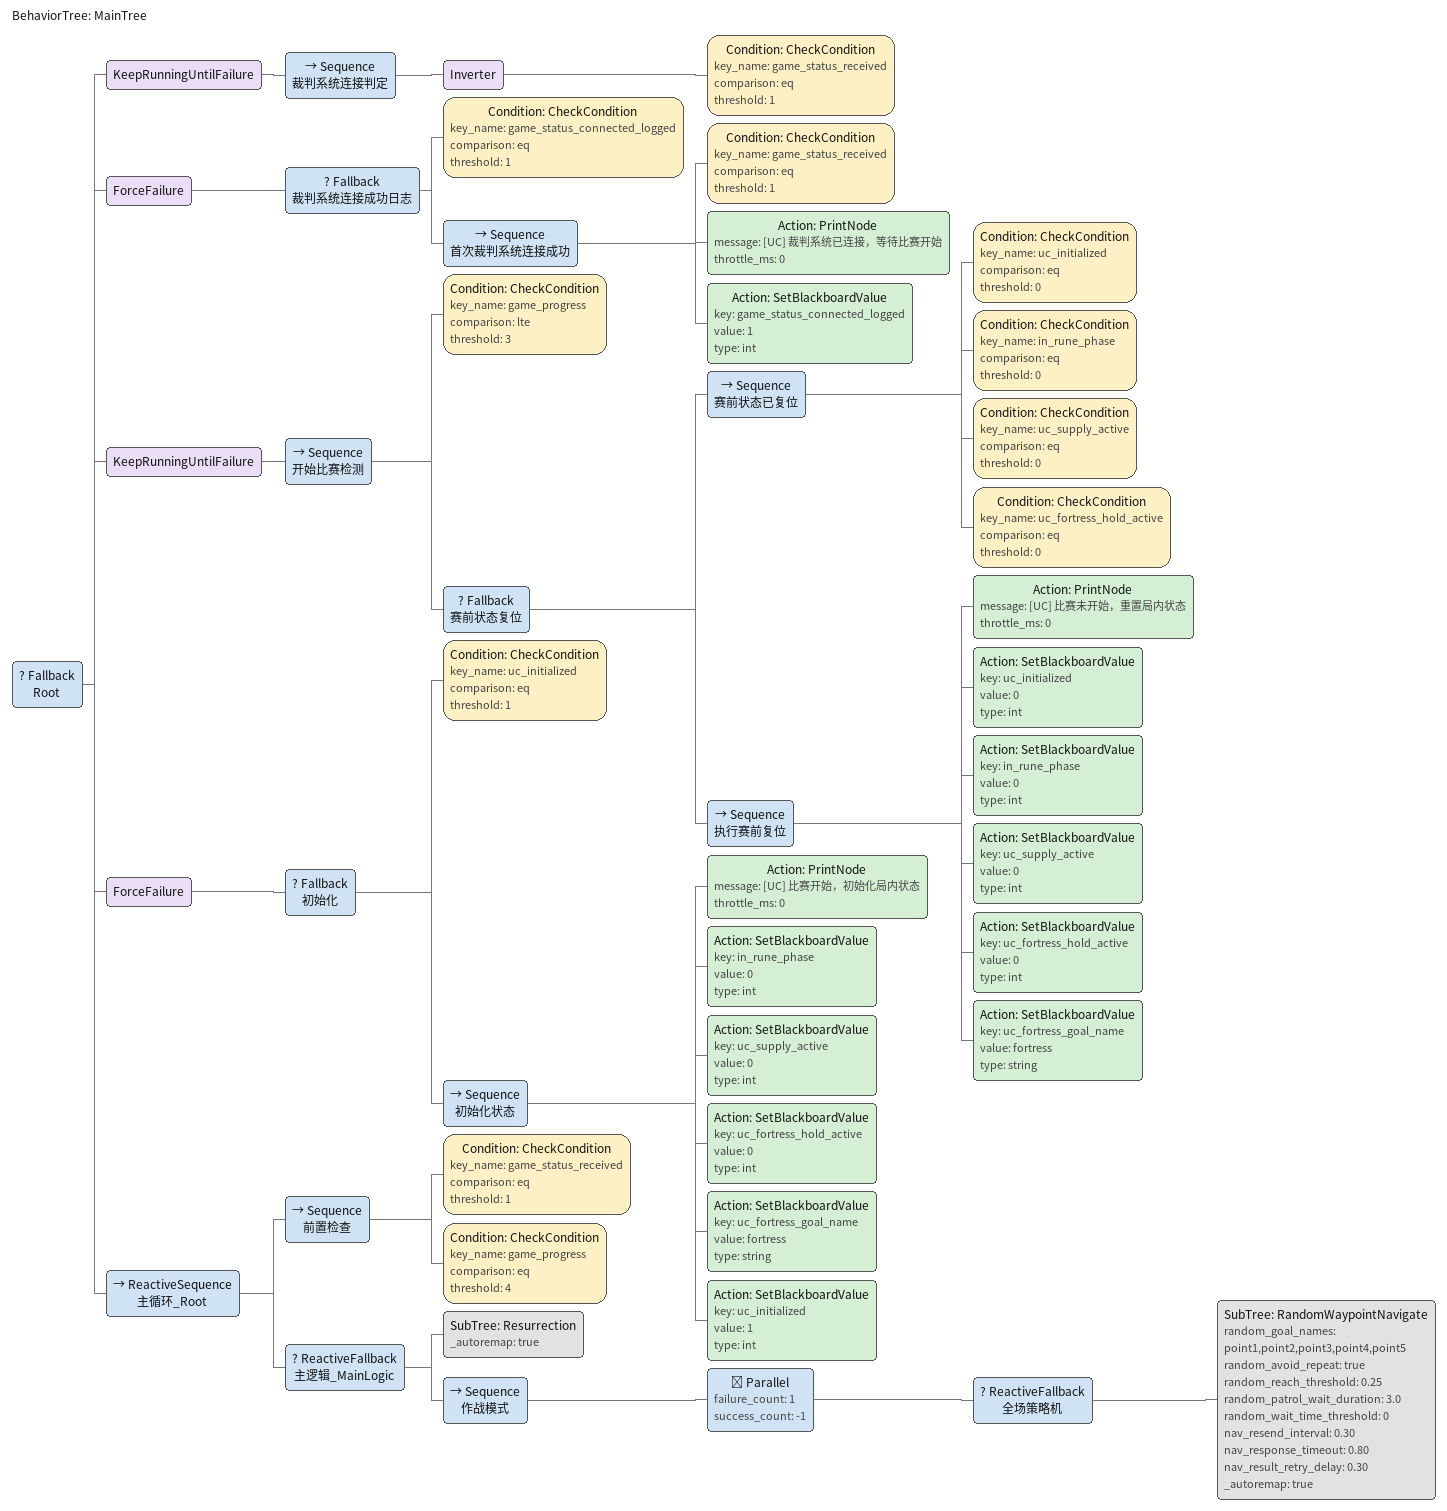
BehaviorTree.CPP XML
<?xml version="1.0" encoding="UTF-8"?>
<root BTCPP_format="4"
      main_tree_to_execute="MainTree">
  <BehaviorTree ID="MainTree">
    <Fallback name="Root">
      <KeepRunningUntilFailure>
        <Sequence name="裁判系统连接判定">
          <Inverter>
            <Condition ID="CheckCondition"
                       key_name="game_status_received"
                       comparison="eq"
                       threshold="1"/>
          </Inverter>
        </Sequence>
      </KeepRunningUntilFailure>
      <ForceFailure>
        <Fallback name="裁判系统连接成功日志">
          <Condition ID="CheckCondition"
                     key_name="game_status_connected_logged"
                     comparison="eq"
                     threshold="1"/>
          <Sequence name="首次裁判系统连接成功">
            <Condition ID="CheckCondition"
                       key_name="game_status_received"
                       comparison="eq"
                       threshold="1"/>
            <Action ID="PrintNode"
                    message="[UC] 裁判系统已连接，等待比赛开始"
                    throttle_ms="0"/>
            <Action ID="SetBlackboardValue"
                    key="game_status_connected_logged"
                    value="1"
                    type="int"/>
          </Sequence>
        </Fallback>
      </ForceFailure>
      <KeepRunningUntilFailure>
        <Sequence name="开始比赛检测">
          <Condition ID="CheckCondition"
                     key_name="game_progress"
                     comparison="lte"
                     threshold="3"/>
          <Fallback name="赛前状态复位">
            <Sequence name="赛前状态已复位">
              <Condition ID="CheckCondition"
                         key_name="uc_initialized"
                         comparison="eq"
                         threshold="0"/>
              <Condition ID="CheckCondition"
                         key_name="in_rune_phase"
                         comparison="eq"
                         threshold="0"/>
              <Condition ID="CheckCondition"
                         key_name="uc_supply_active"
                         comparison="eq"
                         threshold="0"/>
              <Condition ID="CheckCondition"
                         key_name="uc_fortress_hold_active"
                         comparison="eq"
                         threshold="0"/>
            </Sequence>
            <Sequence name="执行赛前复位">
              <Action ID="PrintNode"
                      message="[UC] 比赛未开始，重置局内状态"
                      throttle_ms="0"/>
              <Action ID="SetBlackboardValue"
                      key="uc_initialized"
                      value="0"
                      type="int"/>
              <Action ID="SetBlackboardValue"
                      key="in_rune_phase"
                      value="0"
                      type="int"/>
              <Action ID="SetBlackboardValue"
                      key="uc_supply_active"
                      value="0"
                      type="int"/>
              <Action ID="SetBlackboardValue"
                      key="uc_fortress_hold_active"
                      value="0"
                      type="int"/>
              <Action ID="SetBlackboardValue"
                      key="uc_fortress_goal_name"
                      value="fortress"
                      type="string"/>
            </Sequence>
          </Fallback>
        </Sequence>
      </KeepRunningUntilFailure>
      <ForceFailure>
        <Fallback name="初始化">
          <Condition ID="CheckCondition"
                     key_name="uc_initialized"
                     comparison="eq"
                     threshold="1"/>
          <Sequence name="初始化状态">
            <Action ID="PrintNode"
                    message="[UC] 比赛开始，初始化局内状态"
                    throttle_ms="0"/>
            <Action ID="SetBlackboardValue"
                    key="in_rune_phase"
                    value="0"
                    type="int"/>
            <Action ID="SetBlackboardValue"
                    key="uc_supply_active"
                    value="0"
                    type="int"/>
            <Action ID="SetBlackboardValue"
                    key="uc_fortress_hold_active"
                    value="0"
                    type="int"/>
            <Action ID="SetBlackboardValue"
                    key="uc_fortress_goal_name"
                    value="fortress"
                    type="string"/>
            <Action ID="SetBlackboardValue"
                    key="uc_initialized"
                    value="1"
                    type="int"/>
          </Sequence>
        </Fallback>
      </ForceFailure>
      <ReactiveSequence name="主循环_Root">
        <Sequence name="前置检查">
          <Condition ID="CheckCondition"
                     key_name="game_status_received"
                     comparison="eq"
                     threshold="1"/>
          <Condition ID="CheckCondition"
                     key_name="game_progress"
                     comparison="eq"
                     threshold="4"/>
        </Sequence>
        <ReactiveFallback name="主逻辑_MainLogic">
          <SubTree ID="Resurrection"
                   _autoremap="true"/>
          <Sequence name="作战模式">
            <Parallel failure_count="1"
                      success_count="-1">
              <ReactiveFallback name="全场策略机">
                <SubTree ID="RandomWaypointNavigate"
                         random_goal_names="point1,point2,point3,point4,point5"
                         random_avoid_repeat="true"
                         random_reach_threshold="0.25"
                         random_patrol_wait_duration="3.0"
                         random_wait_time_threshold="0"
                         nav_resend_interval="0.30"
                         nav_response_timeout="0.80"
                         nav_result_retry_delay="0.30"
                         _autoremap="true"/>
              </ReactiveFallback>
            </Parallel>
          </Sequence>
        </ReactiveFallback>
      </ReactiveSequence>
    </Fallback>
  </BehaviorTree>

</root>
